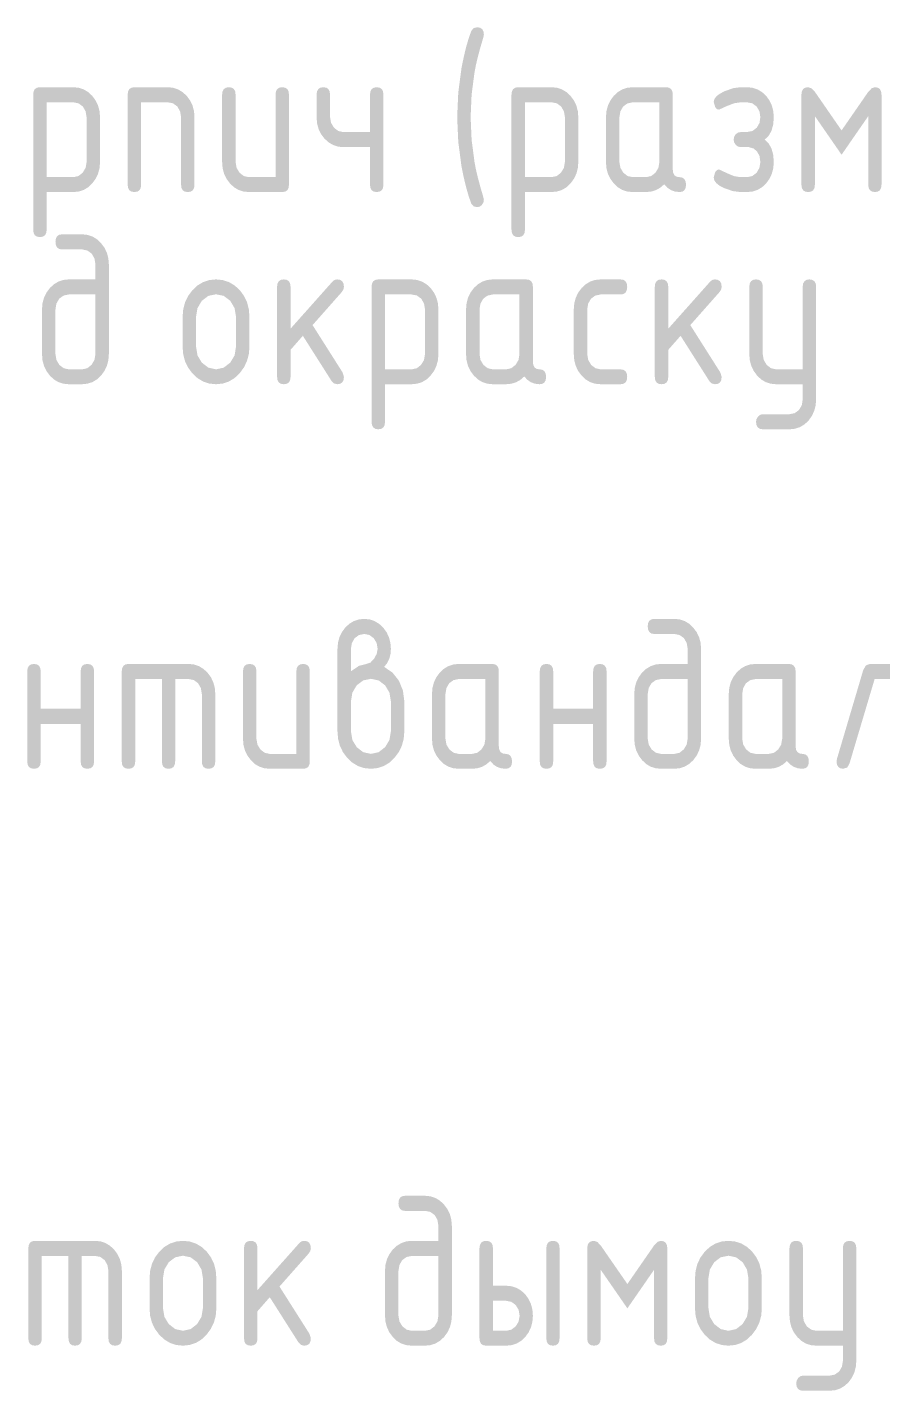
# Model space of a CAD drawing. Header units: millimetres. Extents: x 0 to 1189, y 0 to 841.
# Drawn here: x 1041.31 to 1058.59, y 113.25 to 140.78 of the extents above; entities that cross this region are included whole.
import ezdxf

# ---------------------------------------------------------------- set-up
doc = ezdxf.new("R2010")
doc.units = ezdxf.units.MM

msp = doc.modelspace()

# ---------------------------------------------------------------- hatches: boundary and pattern name
h = msp.add_hatch(color=7)
h.dxf.hatch_style = 2
h.paths.add_polyline_path([(1050.264428, 138.961803), (1050.284272, 138.505122), (1050.343803, 138.051747), (1050.371837, 137.905425), (1050.410982, 137.739828), (1050.460773, 137.554491), (1050.520743, 137.348948), (1050.532319, 137.293826), (1050.522741, 137.237809), (1050.490426, 137.187993), (1050.447638, 137.155609), (1050.396168, 137.145549), (1050.325131, 137.161879), (1050.279311, 137.213349), (1050.226351, 137.363245), (1050.1752, 137.539806), (1050.126219, 137.742619), (1050.079771, 137.97127), (1050.015141, 138.463229), (1049.992679, 138.961803), (1050.015141, 139.460171), (1050.079771, 139.952337), (1050.126219, 140.180842), (1050.1752, 140.383043), (1050.226351, 140.558269), (1050.279311, 140.705849), (1050.325131, 140.760695), (1050.396168, 140.777507), (1050.455579, 140.767998), (1050.498143, 140.739473), (1050.523758, 140.69193), (1050.532319, 140.625371), (1050.520743, 140.57025), (1050.460773, 140.367179), (1050.410982, 140.183021), (1050.371837, 140.01788), (1050.343803, 139.87186), (1050.284272, 139.418485)])
h = msp.add_hatch(color=7)
h.paths.add_polyline_path([(1041.429186, 139.418761), (1041.43767, 139.483089), (1041.463155, 139.529486), (1041.505693, 139.55759), (1041.565337, 139.567038), (1042.240024, 139.567038), (1042.348915, 139.555953), (1042.448866, 139.52301), (1042.539618, 139.468672), (1042.620914, 139.393405), (1042.690048, 139.299767), (1042.739494, 139.196621), (1042.769199, 139.083967), (1042.779113, 138.961803), (1042.779113, 138.055606), (1042.769199, 137.933442), (1042.739494, 137.820788), (1042.690048, 137.717642), (1042.620914, 137.624004), (1042.539618, 137.546877), (1042.448866, 137.492746), (1042.348915, 137.460836), (1042.240024, 137.450371), (1041.700935, 137.450371), (1041.700935, 136.688592), (1041.692461, 136.624263), (1041.667036, 136.577866), (1041.624661, 136.549763), (1041.565337, 136.540315), (1041.505693, 136.549763), (1041.463155, 136.577866), (1041.43767, 136.624263), (1041.429186, 136.688592)])
h.paths.add_polyline_path([(1041.700935, 139.262216), (1041.700935, 137.750784), (1042.240024, 137.750784), (1042.342688, 137.773108), (1042.427988, 137.84008), (1042.488002, 137.938335), (1042.507915, 138.055606), (1042.507915, 138.961803), (1042.488553, 139.079075), (1042.432398, 139.177329), (1042.344686, 139.242096), (1042.240024, 139.262216)])
h = msp.add_hatch(color=7)
h.dxf.hatch_style = 2
h.paths.add_polyline_path([(1043.337275, 137.598648), (1043.337275, 139.418761), (1043.345758, 139.483089), (1043.371243, 139.529486), (1043.413782, 139.55759), (1043.473425, 139.567038), (1044.148112, 139.567038), (1044.254833, 139.555953), (1044.35406, 139.52301), (1044.445536, 139.468672), (1044.529002, 139.393405), (1044.598137, 139.299767), (1044.647582, 139.196621), (1044.677288, 139.083967), (1044.687201, 138.961803), (1044.687201, 137.598648), (1044.678717, 137.532459), (1044.653232, 137.486269), (1044.610694, 137.459199), (1044.551051, 137.450371), (1044.492045, 137.459199), (1044.449834, 137.486269), (1044.424469, 137.532459), (1044.416003, 137.598648), (1044.416003, 138.961803), (1044.396642, 139.079075), (1044.340486, 139.177329), (1044.252774, 139.242096), (1044.148112, 139.262216), (1043.609024, 139.262216), (1043.609024, 137.598648), (1043.600549, 137.532459), (1043.575124, 137.486269), (1043.532749, 137.459199), (1043.473425, 137.450371), (1043.413782, 137.459199), (1043.371243, 137.486269), (1043.345758, 137.532459)])
h = msp.add_hatch(color=7)
h.dxf.hatch_style = 2
h.paths.add_polyline_path([(1046.595289, 139.418761), (1046.595289, 137.598648), (1046.586806, 137.532459), (1046.561321, 137.486269), (1046.518782, 137.459199), (1046.459139, 137.450371), (1045.785003, 137.450371), (1045.676034, 137.460836), (1045.575954, 137.492746), (1045.485176, 137.546877), (1045.404113, 137.624004), (1045.33466, 137.717022), (1045.285051, 137.819134), (1045.255285, 137.931582), (1045.245363, 138.055606), (1045.245363, 139.418761), (1045.253847, 139.483089), (1045.279332, 139.529486), (1045.32187, 139.55759), (1045.381513, 139.567038), (1045.440838, 139.55759), (1045.483212, 139.529486), (1045.508637, 139.483089), (1045.517112, 139.418761), (1045.517112, 138.055606), (1045.536956, 137.939988), (1045.596487, 137.84008), (1045.68351, 137.773108), (1045.785003, 137.750784), (1046.324091, 137.750784), (1046.324091, 139.418761), (1046.332558, 139.483089), (1046.357922, 139.529486), (1046.400133, 139.55759), (1046.459139, 139.567038), (1046.518782, 139.55759), (1046.561321, 139.529486), (1046.586806, 139.483089)])
h = msp.add_hatch(color=7)
h.dxf.hatch_style = 2
h.paths.add_polyline_path([(1048.503378, 139.418761), (1048.503378, 137.598648), (1048.494894, 137.532459), (1048.469409, 137.486269), (1048.426871, 137.459199), (1048.367227, 137.450371), (1048.308222, 137.459199), (1048.266011, 137.486269), (1048.240646, 137.532459), (1048.23218, 137.598648), (1048.23218, 138.356569), (1047.693091, 138.356569), (1047.586293, 138.367568), (1047.486937, 138.400322), (1047.395435, 138.45447), (1047.312201, 138.529651), (1047.242748, 138.622617), (1047.193139, 138.723954), (1047.163373, 138.833973), (1047.153451, 138.952984), (1047.153451, 139.418761), (1047.161935, 139.483089), (1047.18742, 139.529486), (1047.229958, 139.55759), (1047.289602, 139.567038), (1047.348926, 139.55759), (1047.391301, 139.529486), (1047.416726, 139.483089), (1047.425201, 139.418761), (1047.425201, 138.965662), (1047.445044, 138.848391), (1047.504576, 138.750137), (1047.591599, 138.683164), (1047.693091, 138.66084), (1048.23218, 138.66084), (1048.23218, 139.418761), (1048.240646, 139.483089), (1048.266011, 139.529486), (1048.308222, 139.55759), (1048.367227, 139.567038), (1048.426871, 139.55759), (1048.469409, 139.529486), (1048.494894, 139.483089)])
h = msp.add_hatch(color=7)
h.paths.add_polyline_path([(1051.089891, 139.418761), (1051.098375, 139.483089), (1051.12386, 139.529486), (1051.166398, 139.55759), (1051.226041, 139.567038), (1051.900729, 139.567038), (1052.00962, 139.555953), (1052.10957, 139.52301), (1052.200323, 139.468672), (1052.281619, 139.393405), (1052.350753, 139.299767), (1052.400199, 139.196621), (1052.429904, 139.083967), (1052.439817, 138.961803), (1052.439817, 138.055606), (1052.429904, 137.933442), (1052.400199, 137.820788), (1052.350753, 137.717642), (1052.281619, 137.624004), (1052.200323, 137.546877), (1052.10957, 137.492746), (1052.00962, 137.460836), (1051.900729, 137.450371), (1051.36164, 137.450371), (1051.36164, 136.688592), (1051.353165, 136.624263), (1051.32774, 136.577866), (1051.285366, 136.549763), (1051.226041, 136.540315), (1051.166398, 136.549763), (1051.12386, 136.577866), (1051.098375, 136.624263), (1051.089891, 136.688592)])
h.paths.add_polyline_path([(1051.36164, 139.262216), (1051.36164, 137.750784), (1051.900729, 137.750784), (1052.003393, 137.773108), (1052.088693, 137.84008), (1052.148707, 137.938335), (1052.168619, 138.055606), (1052.168619, 138.961803), (1052.149258, 139.079075), (1052.093103, 139.177329), (1052.005391, 139.242096), (1051.900729, 139.262216)])
h = msp.add_hatch(color=7)
h.paths.add_polyline_path([(1054.076708, 139.262216), (1053.537619, 139.262216), (1053.43275, 139.240443), (1053.345245, 139.177329), (1053.28909, 139.079075), (1053.269729, 138.961803), (1053.269729, 138.055606), (1053.289572, 137.939988), (1053.349104, 137.84008), (1053.436127, 137.773108), (1053.537619, 137.750784), (1053.808817, 137.750784), (1053.911481, 137.773108), (1053.996782, 137.84008), (1054.056795, 137.938335), (1054.076708, 138.055606)])
h.paths.add_polyline_path([(1054.615245, 137.598648), (1054.606908, 137.532459), (1054.582034, 137.486269), (1054.540831, 137.459199), (1054.483505, 137.450371), (1054.392399, 137.459949), (1054.310699, 137.488956), (1054.238093, 137.537808), (1054.174273, 137.606916), (1054.094536, 137.537808), (1054.007255, 137.488956), (1053.912118, 137.459949), (1053.808817, 137.450371), (1053.537619, 137.450371), (1053.428651, 137.460836), (1053.328571, 137.492746), (1053.237793, 137.546877), (1053.156729, 137.624004), (1053.087276, 137.717022), (1053.037667, 137.819134), (1053.007901, 137.931582), (1052.997979, 138.055606), (1052.997979, 138.961803), (1053.007901, 139.083967), (1053.037667, 139.196621), (1053.087276, 139.299767), (1053.156729, 139.393405), (1053.237793, 139.468672), (1053.328571, 139.52301), (1053.428651, 139.555953), (1053.537619, 139.567038), (1054.211755, 139.567038), (1054.271399, 139.55759), (1054.313937, 139.529486), (1054.339422, 139.483089), (1054.347906, 139.418761), (1054.347906, 137.90347), (1054.356381, 137.836592), (1054.381805, 137.788886), (1054.42418, 137.760301), (1054.483505, 137.750784), (1054.540831, 137.741275), (1054.582034, 137.71275), (1054.606908, 137.665207)])
h = msp.add_hatch(color=7)
h.dxf.hatch_style = 2
h.paths.add_polyline_path([(1056.116424, 138.055606), (1056.098991, 138.181558), (1056.044766, 138.276092), (1055.977035, 138.330386), (1055.886567, 138.356569), (1055.713485, 138.356569), (1055.657675, 138.371659), (1055.619227, 138.402871), (1055.588359, 138.451034), (1055.577335, 138.508705), (1055.588359, 138.570027), (1055.619227, 138.618948), (1055.672075, 138.653054), (1055.750968, 138.66525), (1055.792309, 138.66525), (1055.837509, 138.66084), (1055.956847, 138.683164), (1056.044766, 138.750137), (1056.098991, 138.844808), (1056.116424, 138.961803), (1056.098578, 139.079075), (1056.041458, 139.177329), (1055.953746, 139.242096), (1055.849084, 139.262216), (1055.713485, 139.262216), (1055.588497, 139.243199), (1055.437878, 139.186148), (1055.365978, 139.152868), (1055.314543, 139.129097), (1055.284399, 139.114835), (1055.238682, 139.123103), (1055.204714, 139.164651), (1055.173845, 139.270484), (1055.187945, 139.329283), (1055.230001, 139.38493), (1055.299652, 139.437373), (1055.396536, 139.48656), (1055.566173, 139.54747), (1055.713485, 139.567038), (1055.849084, 139.567038), (1055.957794, 139.555953), (1056.058133, 139.52301), (1056.149996, 139.468672), (1056.233281, 139.393405), (1056.300418, 139.299767), (1056.348692, 139.196621), (1056.377846, 139.083967), (1056.387622, 138.961803), (1056.376296, 138.81419), (1056.342077, 138.689159), (1056.284605, 138.587175), (1056.203516, 138.508705), (1056.284605, 138.430234), (1056.342077, 138.32825), (1056.376296, 138.203219), (1056.387622, 138.055606), (1056.377846, 137.933442), (1056.348692, 137.820788), (1056.300418, 137.717642), (1056.233281, 137.624004), (1056.149996, 137.546877), (1056.058133, 137.492746), (1055.957794, 137.460836), (1055.849084, 137.450371), (1055.713485, 137.450371), (1055.563003, 137.469388), (1055.392678, 137.526439), (1055.296396, 137.575695), (1055.228071, 137.62862), (1055.187342, 137.685576), (1055.173845, 137.746925), (1055.204714, 137.852758), (1055.239096, 137.892653), (1055.279679, 137.907329), (1055.291831, 137.902574), (1055.322742, 137.888312), (1055.372774, 137.864541), (1055.442287, 137.831261), (1055.589048, 137.770352), (1055.713485, 137.750784), (1055.849084, 137.750784), (1055.953746, 137.773108), (1056.041458, 137.84008), (1056.097338, 137.938335)])
h = msp.add_hatch(color=7)
h.dxf.hatch_style = 2
h.paths.add_polyline_path([(1057.756997, 138.203882), (1057.217908, 138.98275), (1057.217908, 137.598648), (1057.209433, 137.532459), (1057.184009, 137.486269), (1057.141634, 137.459199), (1057.082309, 137.450371), (1057.022666, 137.459199), (1056.980128, 137.486269), (1056.954643, 137.532459), (1056.946159, 137.598648), (1056.946159, 139.418761), (1056.954643, 139.483089), (1056.980128, 139.529486), (1057.022666, 139.55759), (1057.082309, 139.567038), (1057.150109, 139.544231), (1057.217908, 139.473882), (1057.756997, 138.695015), (1058.296085, 139.473882), (1058.363885, 139.544231), (1058.431684, 139.567038), (1058.489011, 139.55759), (1058.530214, 139.529486), (1058.555088, 139.483089), (1058.563425, 139.418761), (1058.563425, 137.598648), (1058.555088, 137.532459), (1058.530214, 137.486269), (1058.489011, 137.459199), (1058.431684, 137.450371), (1058.37236, 137.459199), (1058.329985, 137.486269), (1058.30456, 137.532459), (1058.296085, 137.598648), (1058.296085, 138.98275)])
h = msp.add_hatch(color=7)
h.paths.add_polyline_path([(1042.957189, 135.991296), (1042.957189, 134.175042), (1042.947276, 134.052879), (1042.917571, 133.940224), (1042.868125, 133.837078), (1042.79899, 133.74344), (1042.715524, 133.666313), (1042.624048, 133.612182), (1042.524821, 133.580272), (1042.418101, 133.569807), (1042.146903, 133.569807), (1042.037934, 133.580272), (1041.937854, 133.612182), (1041.847076, 133.666313), (1041.766013, 133.74344), (1041.69656, 133.837078), (1041.64695, 133.940224), (1041.617185, 134.052879), (1041.607263, 134.175042), (1041.607263, 135.08124), (1041.617185, 135.203403), (1041.64695, 135.316057), (1041.69656, 135.419203), (1041.766013, 135.512841), (1041.848704, 135.588108), (1041.939301, 135.642446), (1042.038477, 135.675389), (1042.146903, 135.686474), (1042.685991, 135.686474), (1042.685991, 135.991296), (1042.66663, 136.108843), (1042.610475, 136.207372), (1042.522763, 136.270004), (1042.418101, 136.291708), (1042.010753, 136.291708), (1041.953659, 136.301225), (1041.912429, 136.329811), (1041.887427, 136.377517), (1041.879012, 136.444395), (1041.887427, 136.510954), (1041.912429, 136.558496), (1041.953659, 136.587022), (1042.010753, 136.59653), (1042.418101, 136.59653), (1042.526991, 136.585463), (1042.626942, 136.552226), (1042.717695, 136.496769), (1042.79899, 136.419039), (1042.868125, 136.327632), (1042.917571, 136.225631), (1042.947276, 136.113399)])
h.paths.add_polyline_path([(1042.685991, 134.175042), (1042.685991, 135.381652), (1042.146903, 135.381652), (1042.042034, 135.359879), (1041.954529, 135.296765), (1041.898373, 135.198511), (1041.879012, 135.08124), (1041.879012, 134.175042), (1041.898856, 134.059424), (1041.958387, 133.959516), (1042.04541, 133.892544), (1042.146903, 133.87022), (1042.418101, 133.87022), (1042.520764, 133.892544), (1042.606065, 133.959516), (1042.666079, 134.057771)])
h = msp.add_hatch(color=7)
h.paths.add_polyline_path([(1044.447035, 134.323319), (1044.447035, 134.928553), (1044.459179, 135.081059), (1044.495818, 135.221317), (1044.557261, 135.34969), (1044.643819, 135.466539), (1044.747413, 135.563226), (1044.861549, 135.631904), (1044.986434, 135.672883), (1045.122274, 135.686474), (1045.258037, 135.672943), (1045.382792, 135.632386), (1045.496903, 135.564853), (1045.600729, 135.470398), (1045.687201, 135.353798), (1045.748455, 135.225107), (1045.784904, 135.083599), (1045.796962, 134.928553), (1045.796962, 134.323319), (1045.784232, 134.173362), (1045.746388, 134.034413), (1045.683945, 133.906522), (1045.597422, 133.789742), (1045.494965, 133.693056), (1045.380932, 133.624378), (1045.256357, 133.583398), (1045.122274, 133.569807), (1044.986434, 133.583398), (1044.861549, 133.624378), (1044.747413, 133.693056), (1044.643819, 133.789742), (1044.557261, 133.906522), (1044.495818, 134.034413), (1044.459179, 134.173362)])
h.paths.add_polyline_path([(1045.525764, 134.327728), (1045.525764, 134.932963), (1045.496894, 135.106527), (1045.408906, 135.254872), (1045.278199, 135.353747), (1045.122274, 135.386062), (1044.966349, 135.353747), (1044.835642, 135.254872), (1044.747448, 135.106527), (1044.718785, 134.932963), (1044.718785, 134.327728), (1044.747448, 134.150857), (1044.835642, 134.005819), (1044.966349, 133.904739), (1045.122274, 133.87022), (1045.278199, 133.904739), (1045.408906, 134.005819), (1045.496894, 134.152304)])
h = msp.add_hatch(color=7)
h.dxf.hatch_style = 2
h.paths.add_polyline_path([(1046.627117, 134.69153), (1047.475437, 135.64403), (1047.516503, 135.676414), (1047.569144, 135.686474), (1047.628787, 135.677026), (1047.671325, 135.648922), (1047.69681, 135.602526), (1047.705294, 135.538197), (1047.694476, 135.480526), (1047.663402, 135.432364), (1047.071948, 134.76374), (1047.678836, 133.80683), (1047.705294, 133.718084), (1047.69681, 133.651895), (1047.671325, 133.605705), (1047.628787, 133.578635), (1047.569144, 133.569807), (1047.504445, 133.585586), (1047.456696, 133.633197), (1046.875715, 134.547663), (1046.627117, 134.264339), (1046.627117, 133.718084), (1046.618642, 133.651895), (1046.593217, 133.605705), (1046.550842, 133.578635), (1046.491518, 133.569807), (1046.431875, 133.578635), (1046.389336, 133.605705), (1046.363851, 133.651895), (1046.355368, 133.718084), (1046.355368, 135.538197), (1046.363851, 135.602526), (1046.389336, 135.648922), (1046.431875, 135.677026), (1046.491518, 135.686474), (1046.550842, 135.677026), (1046.593217, 135.648922), (1046.618642, 135.602526), (1046.627117, 135.538197)])
h = msp.add_hatch(color=7)
h.paths.add_polyline_path([(1048.2637, 135.538197), (1048.272184, 135.602526), (1048.297669, 135.648922), (1048.340207, 135.677026), (1048.39985, 135.686474), (1049.074538, 135.686474), (1049.183429, 135.675389), (1049.283379, 135.642446), (1049.374132, 135.588108), (1049.455427, 135.512841), (1049.524562, 135.419203), (1049.574008, 135.316057), (1049.603713, 135.203403), (1049.613626, 135.08124), (1049.613626, 134.175042), (1049.603713, 134.052879), (1049.574008, 133.940224), (1049.524562, 133.837078), (1049.455427, 133.74344), (1049.374132, 133.666313), (1049.283379, 133.612182), (1049.183429, 133.580272), (1049.074538, 133.569807), (1048.535449, 133.569807), (1048.535449, 132.808028), (1048.526974, 132.743699), (1048.501549, 132.697302), (1048.459175, 132.669199), (1048.39985, 132.659751), (1048.340207, 132.669199), (1048.297669, 132.697302), (1048.272184, 132.743699), (1048.2637, 132.808028)])
h.paths.add_polyline_path([(1048.535449, 135.381652), (1048.535449, 133.87022), (1049.074538, 133.87022), (1049.177202, 133.892544), (1049.262502, 133.959516), (1049.322516, 134.057771), (1049.342428, 134.175042), (1049.342428, 135.08124), (1049.323067, 135.198511), (1049.266912, 135.296765), (1049.1792, 135.361533), (1049.074538, 135.381652)])
h = msp.add_hatch(color=7)
h.paths.add_polyline_path([(1051.250761, 135.381652), (1050.711672, 135.381652), (1050.606803, 135.359879), (1050.519298, 135.296765), (1050.463143, 135.198511), (1050.443781, 135.08124), (1050.443781, 134.175042), (1050.463625, 134.059424), (1050.523156, 133.959516), (1050.61018, 133.892544), (1050.711672, 133.87022), (1050.98287, 133.87022), (1051.085534, 133.892544), (1051.170834, 133.959516), (1051.230848, 134.057771), (1051.250761, 134.175042)])
h.paths.add_polyline_path([(1051.789298, 133.718084), (1051.780961, 133.651895), (1051.756087, 133.605705), (1051.714884, 133.578635), (1051.657558, 133.569807), (1051.566452, 133.579385), (1051.484752, 133.608392), (1051.412146, 133.657244), (1051.348326, 133.726352), (1051.268589, 133.657244), (1051.181308, 133.608392), (1051.086171, 133.579385), (1050.98287, 133.569807), (1050.711672, 133.569807), (1050.602704, 133.580272), (1050.502624, 133.612182), (1050.411845, 133.666313), (1050.330782, 133.74344), (1050.261329, 133.836458), (1050.21172, 133.93857), (1050.181954, 134.051018), (1050.172032, 134.175042), (1050.172032, 135.08124), (1050.181954, 135.203403), (1050.21172, 135.316057), (1050.261329, 135.419203), (1050.330782, 135.512841), (1050.411845, 135.588108), (1050.502624, 135.642446), (1050.602704, 135.675389), (1050.711672, 135.686474), (1051.385808, 135.686474), (1051.445452, 135.677026), (1051.48799, 135.648922), (1051.513475, 135.602526), (1051.521959, 135.538197), (1051.521959, 134.022906), (1051.530433, 133.956028), (1051.555858, 133.908322), (1051.598233, 133.879737), (1051.657558, 133.87022), (1051.714884, 133.860711), (1051.756087, 133.832186), (1051.780961, 133.784643)])
h = msp.add_hatch(color=7)
h.dxf.hatch_style = 2
h.paths.add_polyline_path([(1052.619891, 135.08124), (1052.619891, 134.175042), (1052.639735, 134.059424), (1052.699266, 133.959516), (1052.78629, 133.892544), (1052.887782, 133.87022), (1053.29072, 133.87022), (1053.350364, 133.860711), (1053.392902, 133.832186), (1053.418387, 133.784643), (1053.426871, 133.718084), (1053.418387, 133.651895), (1053.392902, 133.605705), (1053.350364, 133.578635), (1053.29072, 133.569807), (1052.887782, 133.569807), (1052.778814, 133.580272), (1052.678734, 133.612182), (1052.587955, 133.666313), (1052.506892, 133.74344), (1052.437439, 133.836458), (1052.38783, 133.93857), (1052.358064, 134.051018), (1052.348142, 134.175042), (1052.348142, 135.08124), (1052.358064, 135.203403), (1052.38783, 135.316057), (1052.437439, 135.419203), (1052.506892, 135.512841), (1052.587955, 135.588108), (1052.678734, 135.642446), (1052.778814, 135.675389), (1052.887782, 135.686474), (1053.29072, 135.686474), (1053.350364, 135.676965), (1053.392902, 135.64844), (1053.418387, 135.600898), (1053.426871, 135.534339), (1053.418387, 135.467461), (1053.392902, 135.419755), (1053.350364, 135.391169), (1053.29072, 135.381652), (1052.887782, 135.381652), (1052.782913, 135.359879), (1052.695408, 135.296765), (1052.639253, 135.198511)])
h = msp.add_hatch(color=7)
h.dxf.hatch_style = 2
h.paths.add_polyline_path([(1054.256675, 134.69153), (1055.104995, 135.64403), (1055.14606, 135.676414), (1055.198701, 135.686474), (1055.258345, 135.677026), (1055.300883, 135.648922), (1055.326368, 135.602526), (1055.334852, 135.538197), (1055.324034, 135.480526), (1055.292959, 135.432364), (1054.701505, 134.76374), (1055.308393, 133.80683), (1055.334852, 133.718084), (1055.326368, 133.651895), (1055.300883, 133.605705), (1055.258345, 133.578635), (1055.198701, 133.569807), (1055.134003, 133.585586), (1055.086254, 133.633197), (1054.505273, 134.547663), (1054.256675, 134.264339), (1054.256675, 133.718084), (1054.2482, 133.651895), (1054.222775, 133.605705), (1054.1804, 133.578635), (1054.121076, 133.569807), (1054.061432, 133.578635), (1054.018894, 133.605705), (1053.993409, 133.651895), (1053.984925, 133.718084), (1053.984925, 135.538197), (1053.993409, 135.602526), (1054.018894, 135.648922), (1054.061432, 135.677026), (1054.121076, 135.686474), (1054.1804, 135.677026), (1054.222775, 135.648922), (1054.2482, 135.602526), (1054.256675, 135.538197)])
h = msp.add_hatch(color=7)
h.dxf.hatch_style = 2
h.paths.add_polyline_path([(1056.971986, 133.260575), (1056.971986, 133.569807), (1056.432897, 133.569807), (1056.323929, 133.580272), (1056.223849, 133.612182), (1056.133071, 133.666313), (1056.052008, 133.74344), (1055.982555, 133.837078), (1055.932945, 133.940224), (1055.90318, 134.052879), (1055.893258, 134.175042), (1055.893258, 135.538197), (1055.901741, 135.602526), (1055.927226, 135.648922), (1055.969765, 135.677026), (1056.029408, 135.686474), (1056.088732, 135.677026), (1056.131107, 135.648922), (1056.156532, 135.602526), (1056.165007, 135.538197), (1056.165007, 134.175042), (1056.184851, 134.059424), (1056.244382, 133.959516), (1056.331405, 133.892544), (1056.432897, 133.87022), (1056.971986, 133.87022), (1056.971986, 135.538197), (1056.980452, 135.602526), (1057.005817, 135.648922), (1057.048028, 135.677026), (1057.107034, 135.686474), (1057.166677, 135.677026), (1057.209215, 135.648922), (1057.2347, 135.602526), (1057.243184, 135.538197), (1057.243184, 133.264985), (1057.233331, 133.142822), (1057.204048, 133.030167), (1057.155747, 132.927021), (1057.088844, 132.833384), (1057.007238, 132.757884), (1056.916382, 132.703572), (1056.816535, 132.670758), (1056.707954, 132.659751), (1056.165007, 132.659751), (1056.105682, 132.669259), (1056.063308, 132.697785), (1056.037883, 132.745327), (1056.029408, 132.811886), (1056.03871, 132.866457), (1056.070749, 132.91772), (1056.113537, 132.952308), (1056.165007, 132.964573), (1056.704095, 132.964573), (1056.808757, 132.984623), (1056.896469, 133.048909), (1056.952625, 133.143787)])
h = msp.add_hatch(color=7)
h.paths.add_polyline_path([(1047.846987, 127.773541), (1048.01056, 127.884267), (1048.160077, 127.921818), (1048.241382, 127.94931), (1048.314418, 128.027652), (1048.368644, 128.127146), (1048.386076, 128.22664), (1048.366232, 128.344187), (1048.306701, 128.442717), (1048.219264, 128.507002), (1048.114878, 128.527053), (1048.010009, 128.505349), (1047.922504, 128.442717), (1047.866349, 128.344187), (1047.846987, 128.22664)])
h.paths.add_polyline_path([(1048.517816, 127.862287), (1048.68511, 127.748254), (1048.816024, 127.583372), (1048.897466, 127.383694), (1048.925164, 127.168307), (1048.925164, 126.558663), (1048.912435, 126.408086), (1048.87459, 126.268104), (1048.812148, 126.140006), (1048.725624, 126.025087), (1048.623167, 125.9284), (1048.509135, 125.859722), (1048.38456, 125.818743), (1048.250477, 125.805152), (1048.114637, 125.818743), (1047.989752, 125.859722), (1047.875616, 125.9284), (1047.772022, 126.025087), (1047.685464, 126.141867), (1047.624021, 126.269757), (1047.587382, 126.408707), (1047.575238, 126.558663), (1047.575238, 128.22664), (1047.58516, 128.348803), (1047.614926, 128.461458), (1047.664535, 128.564604), (1047.733988, 128.658242), (1047.816679, 128.733741), (1047.907276, 128.788053), (1048.006452, 128.820868), (1048.114878, 128.831875), (1048.223588, 128.820807), (1048.323926, 128.787571), (1048.41579, 128.732113), (1048.499075, 128.654383), (1048.566297, 128.562976), (1048.614761, 128.460976), (1048.644105, 128.348743), (1048.653966, 128.22664), (1048.645483, 128.117853), (1048.619998, 128.020693), (1048.577459, 127.935418)])
h.paths.add_polyline_path([(1048.653966, 126.563073), (1048.653966, 127.168307), (1048.625096, 127.341871), (1048.537109, 127.490217), (1048.406402, 127.589091), (1048.250477, 127.621406), (1048.094552, 127.589091), (1047.963845, 127.490217), (1047.87565, 127.341871), (1047.846987, 127.168307), (1047.846987, 126.563073), (1047.87565, 126.386201), (1047.963845, 126.241163), (1048.094552, 126.140084), (1048.250477, 126.105564), (1048.406402, 126.140084), (1048.537109, 126.241163), (1048.625096, 126.387648)])
h = msp.add_hatch(color=7)
h.paths.add_polyline_path([(1054.919563, 128.22664), (1054.919563, 126.410386), (1054.90965, 126.288223), (1054.879945, 126.175568), (1054.830499, 126.072422), (1054.761364, 125.978784), (1054.677898, 125.901657), (1054.586422, 125.847526), (1054.487195, 125.815616), (1054.380475, 125.805152), (1054.109277, 125.805152), (1054.000308, 125.815616), (1053.900228, 125.847526), (1053.80945, 125.901657), (1053.728387, 125.978784), (1053.658934, 126.072422), (1053.609324, 126.175568), (1053.579559, 126.288223), (1053.569637, 126.410386), (1053.569637, 127.316584), (1053.579559, 127.438747), (1053.609324, 127.551402), (1053.658934, 127.654548), (1053.728387, 127.748185), (1053.811078, 127.823452), (1053.901675, 127.87779), (1054.000851, 127.910734), (1054.109277, 127.921818), (1054.648365, 127.921818), (1054.648365, 128.22664), (1054.629004, 128.344187), (1054.572849, 128.442717), (1054.485137, 128.505349), (1054.380475, 128.527053), (1053.973127, 128.527053), (1053.916033, 128.53657), (1053.874804, 128.565155), (1053.849801, 128.612861), (1053.841386, 128.679739), (1053.849801, 128.746299), (1053.874804, 128.793841), (1053.916033, 128.822366), (1053.973127, 128.831875), (1054.380475, 128.831875), (1054.489366, 128.820807), (1054.589316, 128.787571), (1054.680069, 128.732113), (1054.761364, 128.654383), (1054.830499, 128.562976), (1054.879945, 128.460976), (1054.90965, 128.348743)])
h.paths.add_polyline_path([(1054.648365, 126.410386), (1054.648365, 127.616996), (1054.109277, 127.616996), (1054.004408, 127.595223), (1053.916903, 127.532109), (1053.860748, 127.433855), (1053.841386, 127.316584), (1053.841386, 126.410386), (1053.86123, 126.294769), (1053.920761, 126.194861), (1054.007784, 126.127888), (1054.109277, 126.105564), (1054.380475, 126.105564), (1054.483139, 126.127888), (1054.568439, 126.194861), (1054.628453, 126.293115)])
h = msp.add_hatch(color=7)
h.dxf.hatch_style = 2
h.paths.add_polyline_path([(1041.581039, 126.71135), (1041.581039, 125.953429), (1041.572564, 125.88724), (1041.547139, 125.84105), (1041.504765, 125.81398), (1041.44544, 125.805152), (1041.385797, 125.81398), (1041.343259, 125.84105), (1041.317773, 125.88724), (1041.30929, 125.953429), (1041.30929, 127.773541), (1041.317773, 127.83787), (1041.343259, 127.884267), (1041.385797, 127.91237), (1041.44544, 127.921818), (1041.504765, 127.91237), (1041.547139, 127.884267), (1041.572564, 127.83787), (1041.581039, 127.773541), (1041.581039, 127.01562), (1042.388018, 127.01562), (1042.388018, 127.773541), (1042.396485, 127.83787), (1042.421849, 127.884267), (1042.46406, 127.91237), (1042.523066, 127.921818), (1042.582709, 127.91237), (1042.625247, 127.884267), (1042.650733, 127.83787), (1042.659216, 127.773541), (1042.659216, 125.953429), (1042.650733, 125.88724), (1042.625247, 125.84105), (1042.582709, 125.81398), (1042.523066, 125.805152), (1042.46406, 125.81398), (1042.421849, 125.84105), (1042.396485, 125.88724), (1042.388018, 125.953429), (1042.388018, 126.71135)])
h = msp.add_hatch(color=7)
h.dxf.hatch_style = 2
h.paths.add_polyline_path([(1043.354314, 127.921818), (1044.56809, 127.921818), (1044.67643, 127.910734), (1044.775416, 127.87779), (1044.865824, 127.823452), (1044.948428, 127.748185), (1045.017882, 127.654548), (1045.067491, 127.551402), (1045.097257, 127.438747), (1045.107178, 127.316584), (1045.107178, 125.953429), (1045.098695, 125.88724), (1045.07321, 125.84105), (1045.030671, 125.81398), (1044.971028, 125.805152), (1044.911704, 125.81398), (1044.869329, 125.84105), (1044.843904, 125.88724), (1044.835429, 125.953429), (1044.835429, 127.316584), (1044.816068, 127.433855), (1044.759913, 127.532109), (1044.672476, 127.596877), (1044.56809, 127.616996), (1044.296892, 127.616996), (1044.296892, 125.953429), (1044.288408, 125.88724), (1044.262923, 125.84105), (1044.220385, 125.81398), (1044.160742, 125.805152), (1044.103648, 125.81398), (1044.062419, 125.84105), (1044.037416, 125.88724), (1044.029001, 125.953429), (1044.029001, 127.616996), (1043.489913, 127.616996), (1043.489913, 125.953429), (1043.481438, 125.88724), (1043.456013, 125.84105), (1043.413638, 125.81398), (1043.354314, 125.805152), (1043.294671, 125.81398), (1043.252132, 125.84105), (1043.226647, 125.88724), (1043.218164, 125.953429), (1043.218164, 127.773541), (1043.226647, 127.83787), (1043.252132, 127.884267), (1043.294671, 127.91237)])
h = msp.add_hatch(color=7)
h.dxf.hatch_style = 2
h.paths.add_polyline_path([(1047.016291, 127.773541), (1047.016291, 125.953429), (1047.007807, 125.88724), (1046.982322, 125.84105), (1046.939784, 125.81398), (1046.88014, 125.805152), (1046.206004, 125.805152), (1046.097036, 125.815616), (1045.996956, 125.847526), (1045.906177, 125.901657), (1045.825114, 125.978784), (1045.755661, 126.071802), (1045.706052, 126.173915), (1045.676286, 126.286363), (1045.666364, 126.410386), (1045.666364, 127.773541), (1045.674848, 127.83787), (1045.700333, 127.884267), (1045.742871, 127.91237), (1045.802514, 127.921818), (1045.861839, 127.91237), (1045.904214, 127.884267), (1045.929639, 127.83787), (1045.938113, 127.773541), (1045.938113, 126.410386), (1045.957957, 126.294769), (1046.017488, 126.194861), (1046.104512, 126.127888), (1046.206004, 126.105564), (1046.745093, 126.105564), (1046.745093, 127.773541), (1046.753559, 127.83787), (1046.778923, 127.884267), (1046.821134, 127.91237), (1046.88014, 127.921818), (1046.939784, 127.91237), (1046.982322, 127.884267), (1047.007807, 127.83787)])
h = msp.add_hatch(color=7)
h.paths.add_polyline_path([(1050.56284, 127.616996), (1050.023752, 127.616996), (1049.918883, 127.595223), (1049.831377, 127.532109), (1049.775222, 127.433855), (1049.755861, 127.316584), (1049.755861, 126.410386), (1049.775705, 126.294769), (1049.835236, 126.194861), (1049.922259, 126.127888), (1050.023752, 126.105564), (1050.294949, 126.105564), (1050.397613, 126.127888), (1050.482914, 126.194861), (1050.542927, 126.293115), (1050.56284, 126.410386)])
h.paths.add_polyline_path([(1051.101377, 125.953429), (1051.09304, 125.88724), (1051.068167, 125.84105), (1051.026963, 125.81398), (1050.969637, 125.805152), (1050.878531, 125.814729), (1050.796831, 125.843737), (1050.724226, 125.892588), (1050.660405, 125.961697), (1050.580668, 125.892588), (1050.493387, 125.843737), (1050.398251, 125.814729), (1050.294949, 125.805152), (1050.023752, 125.805152), (1049.914783, 125.815616), (1049.814703, 125.847526), (1049.723925, 125.901657), (1049.642862, 125.978784), (1049.573409, 126.071802), (1049.523799, 126.173915), (1049.494034, 126.286363), (1049.484112, 126.410386), (1049.484112, 127.316584), (1049.494034, 127.438747), (1049.523799, 127.551402), (1049.573409, 127.654548), (1049.642862, 127.748185), (1049.723925, 127.823452), (1049.814703, 127.87779), (1049.914783, 127.910734), (1050.023752, 127.921818), (1050.697888, 127.921818), (1050.757531, 127.91237), (1050.800069, 127.884267), (1050.825554, 127.83787), (1050.834038, 127.773541), (1050.834038, 126.258251), (1050.842513, 126.191373), (1050.867938, 126.143667), (1050.910312, 126.115081), (1050.969637, 126.105564), (1051.026963, 126.096055), (1051.068167, 126.06753), (1051.09304, 126.019988)])
h = msp.add_hatch(color=7)
h.dxf.hatch_style = 2
h.paths.add_polyline_path([(1051.932512, 126.71135), (1051.932512, 125.953429), (1051.924037, 125.88724), (1051.898613, 125.84105), (1051.856238, 125.81398), (1051.796913, 125.805152), (1051.73727, 125.81398), (1051.694732, 125.84105), (1051.669247, 125.88724), (1051.660763, 125.953429), (1051.660763, 127.773541), (1051.669247, 127.83787), (1051.694732, 127.884267), (1051.73727, 127.91237), (1051.796913, 127.921818), (1051.856238, 127.91237), (1051.898613, 127.884267), (1051.924037, 127.83787), (1051.932512, 127.773541), (1051.932512, 127.01562), (1052.739492, 127.01562), (1052.739492, 127.773541), (1052.747958, 127.83787), (1052.773322, 127.884267), (1052.815533, 127.91237), (1052.874539, 127.921818), (1052.934183, 127.91237), (1052.976721, 127.884267), (1053.002206, 127.83787), (1053.010689, 127.773541), (1053.010689, 125.953429), (1053.002206, 125.88724), (1052.976721, 125.84105), (1052.934183, 125.81398), (1052.874539, 125.805152), (1052.815533, 125.81398), (1052.773322, 125.84105), (1052.747958, 125.88724), (1052.739492, 125.953429), (1052.739492, 126.71135)])
h = msp.add_hatch(color=7)
h.paths.add_polyline_path([(1056.557239, 127.616996), (1056.01815, 127.616996), (1055.913282, 127.595223), (1055.825776, 127.532109), (1055.769621, 127.433855), (1055.75026, 127.316584), (1055.75026, 126.410386), (1055.770104, 126.294769), (1055.829635, 126.194861), (1055.916658, 126.127888), (1056.01815, 126.105564), (1056.289348, 126.105564), (1056.392012, 126.127888), (1056.477313, 126.194861), (1056.537326, 126.293115), (1056.557239, 126.410386)])
h.paths.add_polyline_path([(1057.095776, 125.953429), (1057.087439, 125.88724), (1057.062566, 125.84105), (1057.021362, 125.81398), (1056.964036, 125.805152), (1056.87293, 125.814729), (1056.79123, 125.843737), (1056.718625, 125.892588), (1056.654804, 125.961697), (1056.575067, 125.892588), (1056.487786, 125.843737), (1056.39265, 125.814729), (1056.289348, 125.805152), (1056.01815, 125.805152), (1055.909182, 125.815616), (1055.809102, 125.847526), (1055.718324, 125.901657), (1055.637261, 125.978784), (1055.567808, 126.071802), (1055.518198, 126.173915), (1055.488433, 126.286363), (1055.478511, 126.410386), (1055.478511, 127.316584), (1055.488433, 127.438747), (1055.518198, 127.551402), (1055.567808, 127.654548), (1055.637261, 127.748185), (1055.718324, 127.823452), (1055.809102, 127.87779), (1055.909182, 127.910734), (1056.01815, 127.921818), (1056.692287, 127.921818), (1056.75193, 127.91237), (1056.794468, 127.884267), (1056.819953, 127.83787), (1056.828437, 127.773541), (1056.828437, 126.258251), (1056.836912, 126.191373), (1056.862337, 126.143667), (1056.904711, 126.115081), (1056.964036, 126.105564), (1057.021362, 126.096055), (1057.062566, 126.06753), (1057.087439, 126.019988)])
h = msp.add_hatch(color=7)
h.dxf.hatch_style = 2
h.paths.add_polyline_path([(1058.330401, 127.921818), (1058.868938, 127.921818), (1058.928581, 127.91237), (1058.97112, 127.884267), (1058.996605, 127.83787), (1059.005088, 127.773541), (1059.005088, 125.953429), (1058.996605, 125.88724), (1058.97112, 125.84105), (1058.928581, 125.81398), (1058.868938, 125.805152), (1058.809932, 125.81398), (1058.767721, 125.84105), (1058.742357, 125.88724), (1058.73389, 125.953429), (1058.73389, 127.616996), (1058.424659, 127.616996), (1057.915336, 125.906575), (1057.870274, 125.830439), (1057.791312, 125.805152), (1057.731669, 125.81466), (1057.689131, 125.843185), (1057.663646, 125.890728), (1057.655162, 125.957287), (1057.66343, 126.00414), (1058.194802, 127.798897), (1058.248132, 127.89219)])
h = msp.add_hatch(color=7)
h.paths.add_polyline_path([(1049.884959, 116.577893), (1049.884959, 114.761639), (1049.875046, 114.639476), (1049.845341, 114.526821), (1049.795895, 114.423675), (1049.726761, 114.330037), (1049.643295, 114.25291), (1049.551819, 114.198779), (1049.452591, 114.166869), (1049.345871, 114.156404), (1049.074673, 114.156404), (1048.965705, 114.166869), (1048.865625, 114.198779), (1048.774846, 114.25291), (1048.693783, 114.330037), (1048.62433, 114.423675), (1048.574721, 114.526821), (1048.544955, 114.639476), (1048.535033, 114.761639), (1048.535033, 115.667837), (1048.544955, 115.79), (1048.574721, 115.902654), (1048.62433, 116.0058), (1048.693783, 116.099438), (1048.776474, 116.174705), (1048.867072, 116.229043), (1048.966247, 116.261986), (1049.074673, 116.273071), (1049.613761, 116.273071), (1049.613761, 116.577893), (1049.5944, 116.69544), (1049.538245, 116.793969), (1049.450533, 116.856601), (1049.345871, 116.878305), (1048.938523, 116.878305), (1048.881429, 116.887822), (1048.8402, 116.916408), (1048.815197, 116.964114), (1048.806782, 117.030992), (1048.815197, 117.097551), (1048.8402, 117.145093), (1048.881429, 117.173619), (1048.938523, 117.183127), (1049.345871, 117.183127), (1049.454762, 117.17206), (1049.554713, 117.138823), (1049.645465, 117.083366), (1049.726761, 117.005636), (1049.795895, 116.914229), (1049.845341, 116.812228), (1049.875046, 116.699996)])
h.paths.add_polyline_path([(1049.613761, 114.761639), (1049.613761, 115.968249), (1049.074673, 115.968249), (1048.969804, 115.946476), (1048.882299, 115.883362), (1048.826144, 115.785108), (1048.806782, 115.667837), (1048.806782, 114.761639), (1048.826626, 114.646021), (1048.886157, 114.546113), (1048.97318, 114.479141), (1049.074673, 114.456817), (1049.345871, 114.456817), (1049.448535, 114.479141), (1049.533835, 114.546113), (1049.593849, 114.644368)])
h = msp.add_hatch(color=7)
h.dxf.hatch_style = 2
h.paths.add_polyline_path([(1041.46713, 116.273071), (1042.680907, 116.273071), (1042.789246, 116.261986), (1042.888232, 116.229043), (1042.97864, 116.174705), (1043.061245, 116.099438), (1043.130698, 116.0058), (1043.180308, 115.902654), (1043.210073, 115.79), (1043.219995, 115.667837), (1043.219995, 114.304681), (1043.211512, 114.238492), (1043.186026, 114.192302), (1043.143488, 114.165232), (1043.083845, 114.156404), (1043.02452, 114.165232), (1042.982146, 114.192302), (1042.956721, 114.238492), (1042.948246, 114.304681), (1042.948246, 115.667837), (1042.928884, 115.785108), (1042.872729, 115.883362), (1042.785293, 115.94813), (1042.680907, 115.968249), (1042.409709, 115.968249), (1042.409709, 114.304681), (1042.401225, 114.238492), (1042.37574, 114.192302), (1042.333202, 114.165232), (1042.273558, 114.156404), (1042.216465, 114.165232), (1042.175235, 114.192302), (1042.150233, 114.238492), (1042.141818, 114.304681), (1042.141818, 115.968249), (1041.602729, 115.968249), (1041.602729, 114.304681), (1041.594254, 114.238492), (1041.56883, 114.192302), (1041.526455, 114.165232), (1041.46713, 114.156404), (1041.407487, 114.165232), (1041.364949, 114.192302), (1041.339464, 114.238492), (1041.33098, 114.304681), (1041.33098, 116.124794), (1041.339464, 116.189123), (1041.364949, 116.235519), (1041.407487, 116.263623)])
h = msp.add_hatch(color=7)
h.paths.add_polyline_path([(1043.778849, 114.909916), (1043.778849, 115.51515), (1043.790993, 115.667656), (1043.827631, 115.807914), (1043.889075, 115.936287), (1043.975633, 116.053136), (1044.079227, 116.149823), (1044.193363, 116.218501), (1044.318247, 116.25948), (1044.454087, 116.273071), (1044.58985, 116.25954), (1044.714606, 116.218983), (1044.828716, 116.15145), (1044.932542, 116.056995), (1045.019014, 115.940395), (1045.080268, 115.811704), (1045.116717, 115.670196), (1045.128775, 115.51515), (1045.128775, 114.909916), (1045.116045, 114.759959), (1045.078201, 114.62101), (1045.015759, 114.493119), (1044.929235, 114.376339), (1044.826778, 114.279653), (1044.712745, 114.210975), (1044.588171, 114.169995), (1044.454087, 114.156404), (1044.318247, 114.169995), (1044.193363, 114.210975), (1044.079227, 114.279653), (1043.975633, 114.376339), (1043.889075, 114.493119), (1043.827631, 114.62101), (1043.790993, 114.759959)])
h.paths.add_polyline_path([(1044.857577, 114.914325), (1044.857577, 115.51956), (1044.828707, 115.693124), (1044.740719, 115.841469), (1044.610012, 115.940344), (1044.454087, 115.972659), (1044.298162, 115.940344), (1044.167456, 115.841469), (1044.079261, 115.693124), (1044.050598, 115.51956), (1044.050598, 114.914325), (1044.079261, 114.737454), (1044.167456, 114.592416), (1044.298162, 114.491336), (1044.454087, 114.456817), (1044.610012, 114.491336), (1044.740719, 114.592416), (1044.828707, 114.738901)])
h = msp.add_hatch(color=7)
h.dxf.hatch_style = 2
h.paths.add_polyline_path([(1045.959139, 115.278127), (1046.80746, 116.230627), (1046.848525, 116.263011), (1046.901166, 116.273071), (1046.96081, 116.263623), (1047.003348, 116.235519), (1047.028833, 116.189123), (1047.037316, 116.124794), (1047.026499, 116.067123), (1046.995424, 116.018961), (1046.40397, 115.350337), (1047.010858, 114.393427), (1047.037316, 114.304681), (1047.028833, 114.238492), (1047.003348, 114.192302), (1046.96081, 114.165232), (1046.901166, 114.156404), (1046.836467, 114.172183), (1046.788718, 114.219794), (1046.207737, 115.13426), (1045.959139, 114.850936), (1045.959139, 114.304681), (1045.950664, 114.238492), (1045.92524, 114.192302), (1045.882865, 114.165232), (1045.82354, 114.156404), (1045.763897, 114.165232), (1045.721359, 114.192302), (1045.695874, 114.238492), (1045.68739, 114.304681), (1045.68739, 116.124794), (1045.695874, 116.189123), (1045.721359, 116.235519), (1045.763897, 116.263623), (1045.82354, 116.273071), (1045.882865, 116.263623), (1045.92524, 116.235519), (1045.950664, 116.189123), (1045.959139, 116.124794)])
h = msp.add_hatch(color=7)
h.paths.add_polyline_path([(1051.522303, 114.761639), (1051.512441, 114.639476), (1051.483098, 114.526821), (1051.434634, 114.423675), (1051.367412, 114.330037), (1051.284126, 114.25291), (1051.192263, 114.198779), (1051.091924, 114.166869), (1050.983214, 114.156404), (1050.579725, 114.156404), (1050.520082, 114.165232), (1050.477543, 114.192302), (1050.452058, 114.238492), (1050.443575, 114.304681), (1050.443575, 116.124794), (1050.452058, 116.189123), (1050.477543, 116.235519), (1050.520082, 116.263623), (1050.579725, 116.273071), (1050.639049, 116.263623), (1050.681424, 116.235519), (1050.706849, 116.189123), (1050.715324, 116.124794), (1050.715324, 115.366873), (1050.983214, 115.366873), (1051.091924, 115.355875), (1051.192263, 115.32312), (1051.284126, 115.268972), (1051.367412, 115.193791), (1051.434634, 115.100068), (1051.483098, 114.996732), (1051.512441, 114.883888)])
h.paths.add_polyline_path([(1051.254412, 114.761639), (1051.234569, 114.879185), (1051.175037, 114.977715), (1051.087601, 115.040829), (1050.983214, 115.062602), (1050.715324, 115.062602), (1050.715324, 114.456817), (1050.983214, 114.456817), (1051.087601, 114.479141), (1051.175037, 114.546113), (1051.234569, 114.644368)])
h.paths.add_polyline_path([(1051.793501, 116.124794), (1051.801976, 116.189123), (1051.827401, 116.235519), (1051.869775, 116.263623), (1051.9291, 116.273071), (1051.986426, 116.263623), (1052.02763, 116.235519), (1052.052503, 116.189123), (1052.06084, 116.124794), (1052.06084, 114.304681), (1052.052503, 114.238492), (1052.02763, 114.192302), (1051.986426, 114.165232), (1051.9291, 114.156404), (1051.869775, 114.165232), (1051.827401, 114.192302), (1051.801976, 114.238492), (1051.793501, 114.304681)])
h = msp.add_hatch(color=7)
h.dxf.hatch_style = 2
h.paths.add_polyline_path([(1053.430732, 114.909916), (1052.891643, 115.688783), (1052.891643, 114.304681), (1052.883168, 114.238492), (1052.857743, 114.192302), (1052.815369, 114.165232), (1052.756044, 114.156404), (1052.696401, 114.165232), (1052.653863, 114.192302), (1052.628378, 114.238492), (1052.619894, 114.304681), (1052.619894, 116.124794), (1052.628378, 116.189123), (1052.653863, 116.235519), (1052.696401, 116.263623), (1052.756044, 116.273071), (1052.823844, 116.250264), (1052.891643, 116.179916), (1053.430732, 115.401048), (1053.96982, 116.179916), (1054.03762, 116.250264), (1054.105419, 116.273071), (1054.162746, 116.263623), (1054.203949, 116.235519), (1054.228822, 116.189123), (1054.23716, 116.124794), (1054.23716, 114.304681), (1054.228822, 114.238492), (1054.203949, 114.192302), (1054.162746, 114.165232), (1054.105419, 114.156404), (1054.046095, 114.165232), (1054.00372, 114.192302), (1053.978295, 114.238492), (1053.96982, 114.304681), (1053.96982, 115.688783)])
h = msp.add_hatch(color=7)
h.paths.add_polyline_path([(1054.796213, 114.909916), (1054.796213, 115.51515), (1054.808357, 115.667656), (1054.844996, 115.807914), (1054.906439, 115.936287), (1054.992997, 116.053136), (1055.096591, 116.149823), (1055.210727, 116.218501), (1055.335612, 116.25948), (1055.471452, 116.273071), (1055.607215, 116.25954), (1055.73197, 116.218983), (1055.84608, 116.15145), (1055.949907, 116.056995), (1056.036379, 115.940395), (1056.097632, 115.811704), (1056.134082, 115.670196), (1056.146139, 115.51515), (1056.146139, 114.909916), (1056.13341, 114.759959), (1056.095565, 114.62101), (1056.033123, 114.493119), (1055.946599, 114.376339), (1055.844142, 114.279653), (1055.73011, 114.210975), (1055.605535, 114.169995), (1055.471452, 114.156404), (1055.335612, 114.169995), (1055.210727, 114.210975), (1055.096591, 114.279653), (1054.992997, 114.376339), (1054.906439, 114.493119), (1054.844996, 114.62101), (1054.808357, 114.759959)])
h.paths.add_polyline_path([(1055.874941, 114.914325), (1055.874941, 115.51956), (1055.846072, 115.693124), (1055.758084, 115.841469), (1055.627377, 115.940344), (1055.471452, 115.972659), (1055.315527, 115.940344), (1055.18482, 115.841469), (1055.096626, 115.693124), (1055.067962, 115.51956), (1055.067962, 114.914325), (1055.096626, 114.737454), (1055.18482, 114.592416), (1055.315527, 114.491336), (1055.471452, 114.456817), (1055.627377, 114.491336), (1055.758084, 114.592416), (1055.846072, 114.738901)])
h = msp.add_hatch(color=7)
h.dxf.hatch_style = 2
h.paths.add_polyline_path([(1057.783483, 113.847172), (1057.783483, 114.156404), (1057.244394, 114.156404), (1057.135426, 114.166869), (1057.035346, 114.198779), (1056.944568, 114.25291), (1056.863505, 114.330037), (1056.794052, 114.423675), (1056.744442, 114.526821), (1056.714677, 114.639476), (1056.704755, 114.761639), (1056.704755, 116.124794), (1056.713238, 116.189123), (1056.738723, 116.235519), (1056.781262, 116.263623), (1056.840905, 116.273071), (1056.900229, 116.263623), (1056.942604, 116.235519), (1056.968029, 116.189123), (1056.976504, 116.124794), (1056.976504, 114.761639), (1056.996348, 114.646021), (1057.055879, 114.546113), (1057.142902, 114.479141), (1057.244394, 114.456817), (1057.783483, 114.456817), (1057.783483, 116.124794), (1057.791949, 116.189123), (1057.817314, 116.235519), (1057.859525, 116.263623), (1057.918531, 116.273071), (1057.978174, 116.263623), (1058.020712, 116.235519), (1058.046197, 116.189123), (1058.054681, 116.124794), (1058.054681, 113.851582), (1058.044828, 113.729419), (1058.015545, 113.616765), (1057.967244, 113.513618), (1057.900341, 113.419981), (1057.818735, 113.344481), (1057.727879, 113.290169), (1057.628032, 113.257355), (1057.519451, 113.246348), (1056.976504, 113.246348), (1056.917179, 113.255856), (1056.874805, 113.284382), (1056.84938, 113.331924), (1056.840905, 113.398483), (1056.850207, 113.453054), (1056.882246, 113.504317), (1056.925034, 113.538905), (1056.976504, 113.55117), (1057.515592, 113.55117), (1057.620254, 113.57122), (1057.707967, 113.635506), (1057.764122, 113.730384)])

doc.saveas('drawing.dxf')
